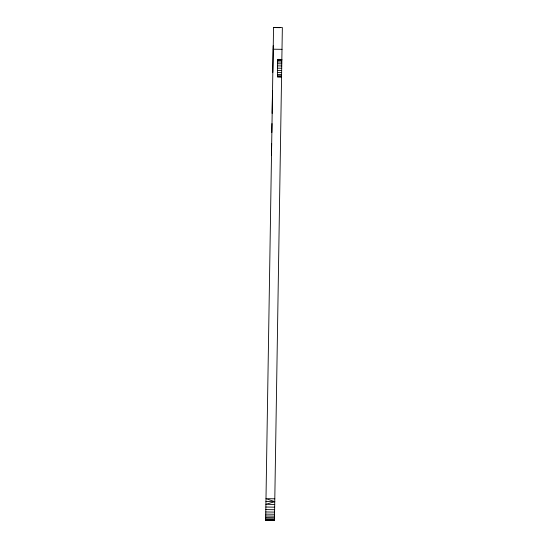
<?xml version="1.0" encoding="UTF-8"?>
<svg xmlns="http://www.w3.org/2000/svg" width="548" height="548" viewBox="0 0 548 548"><rect width="100%" height="100%" fill="white"/><g stroke="black" fill="none" stroke-linecap="round" stroke-linejoin="round"><path stroke-width="0.82" d="M271.452 155.57L271.644 143.617M271.822 132.52L271.966 123.547M272.13 113.368L272.486 91.023M272.788 72.446L273.212 45.731M274.452 520.6L282.357 27.544L273.548 27.4L265.643 520.456L274.452 520.6L265.643 520.401L274.452 520.429L265.657 519.737L274.459 519.881M274.801 498.81L265.992 498.673L274.754 501.66L265.903 504.318L274.706 504.461M265.944 501.564L274.754 501.66M273.548 27.571L279.953 27.674M273.199 49.19L282.008 49.327M281.843 59.431L277.699 59.362L277.418 76.973L281.562 77.042M277.699 59.663L281.836 59.732M277.685 60.54L281.823 60.609M277.658 61.945L281.802 62.006M277.631 63.767L281.775 63.835M277.596 65.89L281.741 65.959M277.562 68.171L281.706 68.233M277.521 70.445L281.665 70.514M277.487 72.569L281.631 72.637M277.459 74.391L281.604 74.46M277.439 75.795L281.583 75.857M277.425 76.672L281.569 76.741M265.862 507.023L274.664 507.167M265.821 509.592L274.623 509.729M265.78 511.962L274.582 512.106M265.746 514.113L274.548 514.25M265.718 515.99L274.521 516.134M265.691 517.572L274.493 517.716M265.67 518.833L274.473 518.97"/></g></svg>
